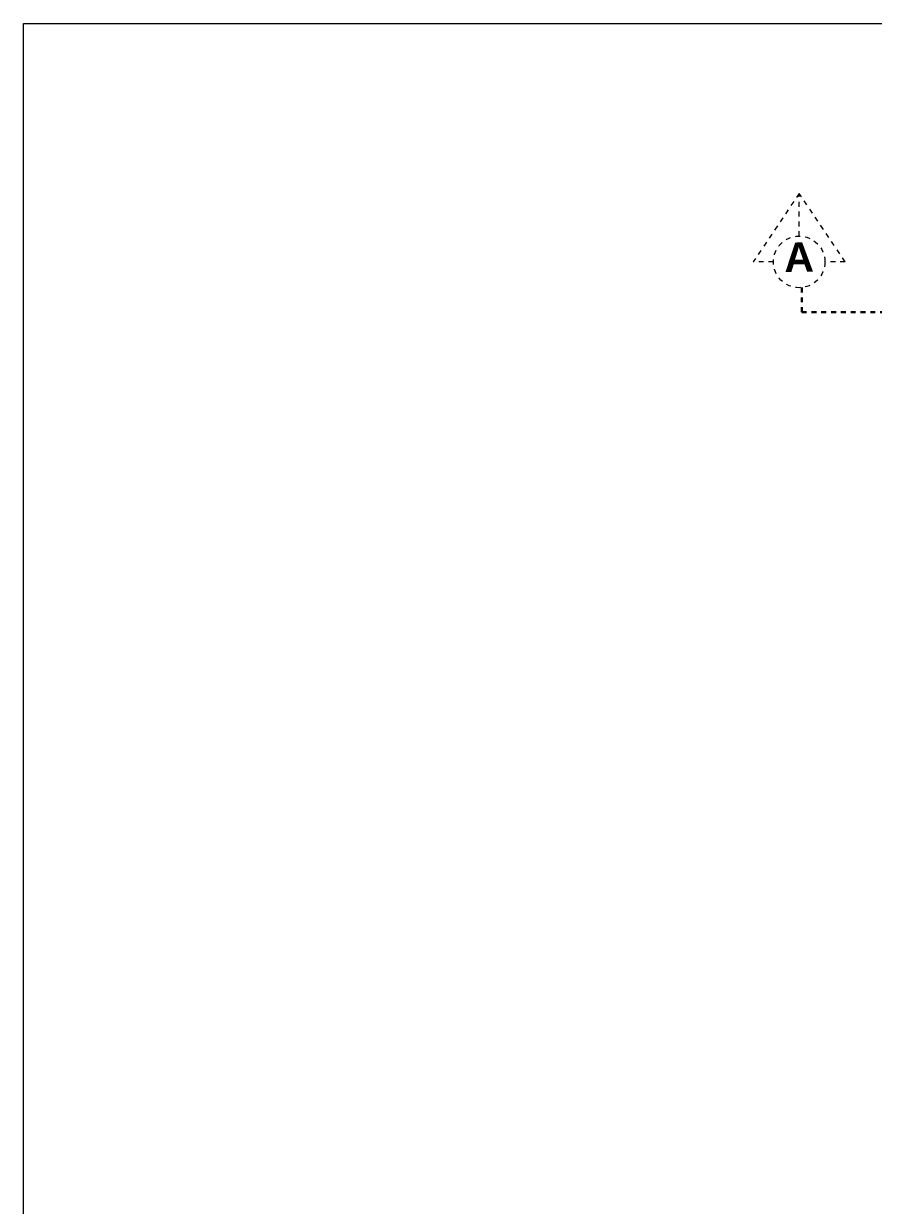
# Model space of a CAD drawing. Header units: millimetres. Extents: x 1898 to 3725, y 783 to 1532.
# Drawn here: x 2681.84 to 2699.17, y 886.24 to 910.36 of the extents above; entities that cross this region are included whole.
import ezdxf

# ---------------------------------------------------------------- set-up
doc = ezdxf.new("R2010")
doc.units = ezdxf.units.MM
doc.linetypes.add('DASHED2', pattern=[0.375, 0.25, -0.125])
for name, color, linetype, lineweight in [('DIM', 6, 'Continuous', 18), ('Section', 72, 'DASHED2', 30), ('Window-Wall', 7, 'Continuous', 18)]:
    doc.layers.add(name, color=color, linetype=linetype, lineweight=lineweight)
doc.styles.add('Tabrej', font='arial.ttf')

# ---------------------------------------------------------------- blocks, each defined once
blk = doc.blocks.new('BDHVBFH')
at = {"layer": 'Section', "color": 7, "linetype": 'ByBlock', "lineweight": 20, "ltscale": 0.05}
for p, q in [((5432.399, -574.787), (5431.461, -576.186)), ((5432.399, -575.66), (5432.399, -574.787)), ((5433.338, -576.186), (5432.399, -574.787)), ((5431.873, -576.186), (5431.461, -576.186)), ((5433.338, -576.186), (5432.925, -576.186))]:
    blk.add_line(p, q, dxfattribs=at)
blk.add_circle((5432.399, -576.186), 0.526, dxfattribs=at)
blk = doc.blocks.new('DEERYUTU7')
at = {"layer": 'Section', "ltscale": 0.05}
for q in [(-22.8581, -0.5301), (2.552, -1.0301)]:
    blk.add_line((-22.8581, -1.0301), q, dxfattribs=at)
at = {"layer": 'Section'}
blk.add_blockref('BDHVBFH', (-5455.3086, 576.1794), dxfattribs=at)
at = {"layer": 'Section', "insert": (-23.2215, 0.3855), "char_height": 0.6, "attachment_point": 1, "rotation": 1.0017, "style": 'Tabrej'}
blk.add_mtext_dynamic_manual_height_columns('{\\fArial|b1|i0|c0|p34;A}', width=20.540561, gutter_width=5, heights=[0], dxfattribs=at)

msp = doc.modelspace()

# ---------------------------------------------------------------- linework, layer by layer
at = {"layer": 'DIM'}
msp.add_lwpolyline([(2681.8401, 910.3571), (2854.8272, 910.3571), (2854.8272, 862.1185), (2681.8401, 862.1185)], close=True, dxfattribs=at)

# ---------------------------------------------------------------- block references
at = {"layer": 'Window-Wall'}
msp.add_blockref('DEERYUTU7', (2720.5688, 905.5), dxfattribs=at)

doc.saveas('drawing.dxf')
